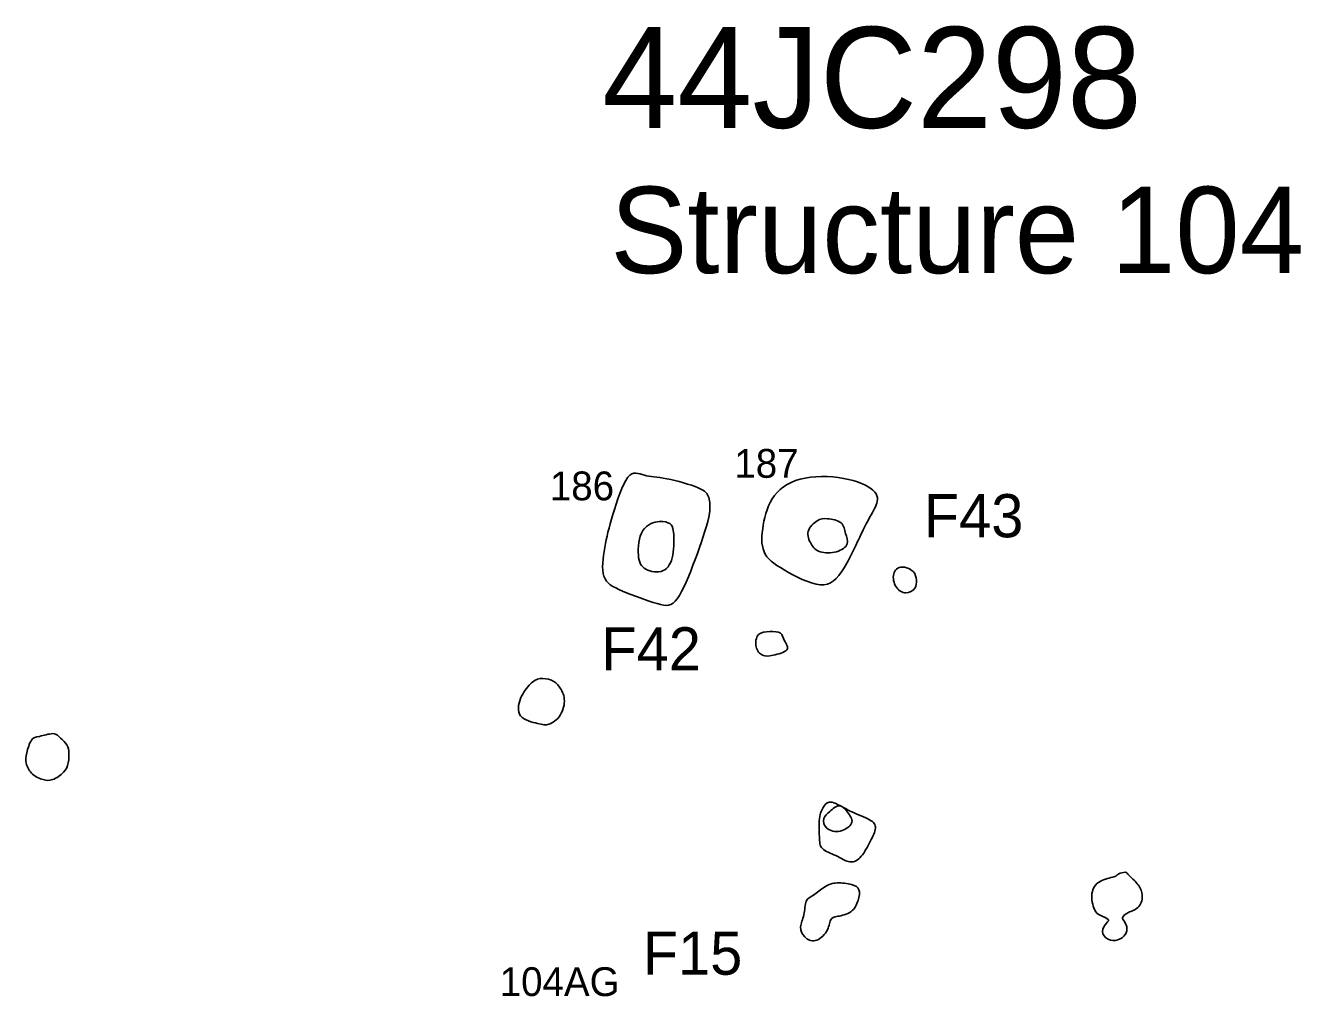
# Model space of a CAD drawing. Extents: x 204.4 to 281.1, y 333.2 to 390.8.
# Drawn here: x 226.85 to 248.99, y 373.93 to 390.78 of the extents above; entities that cross this region are included whole.
import ezdxf

# ---------------------------------------------------------------- set-up
doc = ezdxf.new("R2010")
doc.units = 0
for name, color, linetype in [('Feature Contexts', 7, 'Continuous'), ('Feature Numbers', 7, 'Continuous'), ('Features', 7, 'Continuous'), ('Postholes', 7, 'Continuous'), ('Text Labels', 7, 'Continuous')]:
    doc.layers.add(name, color=color, linetype=linetype)

msp = doc.modelspace()

# ---------------------------------------------------------------- linework, layer by layer
at = {"layer": 'Features'}
for points in [[(242.26, 381.302), (242.214, 381.346), (242.049, 381.423), (241.886, 381.285), (241.942, 381.012), (242.135, 380.895), (242.318, 381.005), (242.32, 381.157), (242.305, 381.257), (242.26, 381.302)], [(239.955, 380.234), (239.917, 380.261), (239.776, 380.263), (239.544, 380.252), (239.503, 379.977), (239.645, 379.824), (239.794, 379.84), (240.152, 379.93), (240.003, 380.107), (239.993, 380.208), (239.955, 380.234)], [(235.782, 379.444), (235.72, 379.435), (235.623, 379.382), (235.42, 379.118), (235.365, 378.754), (235.79, 378.656), (235.917, 378.619), (236.162, 378.785), (236.235, 379.107), (236.121, 379.313), (235.996, 379.432), (235.844, 379.452), (235.782, 379.444)], [(227.091, 378.443), (227.023, 378.428), (226.947, 378.423), (226.857, 378.131), (226.844, 377.988), (226.931, 377.789), (227.136, 377.688), (227.312, 377.658), (227.536, 377.828), (227.6, 377.966), (227.609, 378.206), (227.563, 378.324), (227.413, 378.449), (227.355, 378.515), (227.159, 378.459), (227.091, 378.443)], [(240.939, 375.899), (240.857, 375.895), (240.733, 375.856), (240.518, 375.662), (240.383, 375.627), (240.38, 375.329), (240.275, 375.132), (240.359, 374.951), (240.551, 374.847), (240.794, 375.05), (240.81, 375.289), (240.926, 375.315), (241.205, 375.369), (241.32, 375.602), (241.342, 375.8), (241.222, 375.881), (241.02, 375.903), (240.939, 375.899)], [(245.829, 376.057), (245.801, 376.042), (245.797, 376.003), (245.477, 375.953), (245.328, 375.737), (245.402, 375.389), (245.508, 375.337), (245.685, 375.26), (245.629, 375.223), (245.505, 375.053), (245.637, 374.9), (245.823, 374.892), (245.959, 374.998), (245.988, 375.135), (245.902, 375.273), (245.879, 375.294), (245.973, 375.39), (246.212, 375.46), (246.259, 375.715), (246.167, 375.888), (245.984, 376.05), (245.965, 376.098), (245.857, 376.073), (245.829, 376.057)]]:
    msp.add_open_spline(points, degree=3, dxfattribs=at)
at = {"layer": 'Postholes'}
for points in [[(237.307, 382.938), (237.214, 382.818), (237.02, 382.227), (236.895, 381.736), (236.828, 381.151), (237.143, 380.985), (237.897, 380.699), (238.151, 380.694), (238.485, 381.513), (238.765, 382.336), (238.716, 382.608), (238.633, 382.745), (237.92, 382.948), (237.582, 382.947), (237.401, 383.058), (237.307, 382.938)], [(240.385, 382.926), (240.149, 382.881), (239.787, 382.66), (239.638, 382.098), (239.609, 381.608), (239.951, 381.355), (240.718, 380.956), (241.05, 381.27), (241.448, 382.168), (241.627, 382.428), (241.682, 382.684), (241.205, 382.934), (240.622, 382.972), (240.385, 382.926)], [(237.853, 382.171), (237.763, 382.163), (237.513, 382.087), (237.462, 381.529), (237.574, 381.317), (237.955, 381.261), (238.114, 381.549), (238.108, 382.061), (238.053, 382.136), (237.943, 382.179), (237.853, 382.171)], [(240.775, 382.22), (240.7, 382.227), (240.608, 382.215), (240.383, 382.006), (240.486, 381.764), (240.608, 381.625), (240.954, 381.621), (241.162, 381.777), (241.075, 381.959), (241.058, 382.172), (240.85, 382.213), (240.775, 382.22)], [(241.178, 377.141), (241.054, 377.202), (240.808, 377.359), (240.71, 377.236), (240.612, 377.052), (240.636, 376.671), (240.636, 376.478), (240.924, 376.386), (241.175, 376.216), (241.365, 376.332), (241.521, 376.626), (241.642, 376.868), (241.549, 376.994), (241.301, 377.08), (241.178, 377.141)], [(240.983, 377.238), (240.925, 377.243), (240.804, 377.125), (240.684, 377.042), (240.722, 376.822), (241.001, 376.76), (241.248, 376.936), (241.149, 377.097), (241.041, 377.233), (240.983, 377.238)]]:
    msp.add_open_spline(points, degree=3, dxfattribs=at)

# ---------------------------------------------------------------- texts
at = {"layer": 'Feature Contexts'}
for s, p in [('187', (239.156, 382.93)), ('186', (235.952, 382.539)), ('104AG', (235.082, 373.936))]:
    msp.add_text(s, height=0.5, dxfattribs=at).set_placement(p)
at = {"layer": 'Feature Numbers'}
for s, p in [('F43', (242.446, 381.897)), ('F42', (236.847, 379.586)), ('F15', (237.566, 374.306))]:
    msp.add_text(s, height=0.75, dxfattribs=at).set_placement(p)
at = {"layer": 'Text Labels'}
for s, height, p in [('44JC298', 1.75, (236.865, 389.003)), ('Structure 104', 1.5, (237.003, 386.481))]:
    msp.add_text(s, height=height, dxfattribs=at).set_placement(p)

doc.saveas('drawing.dxf')
